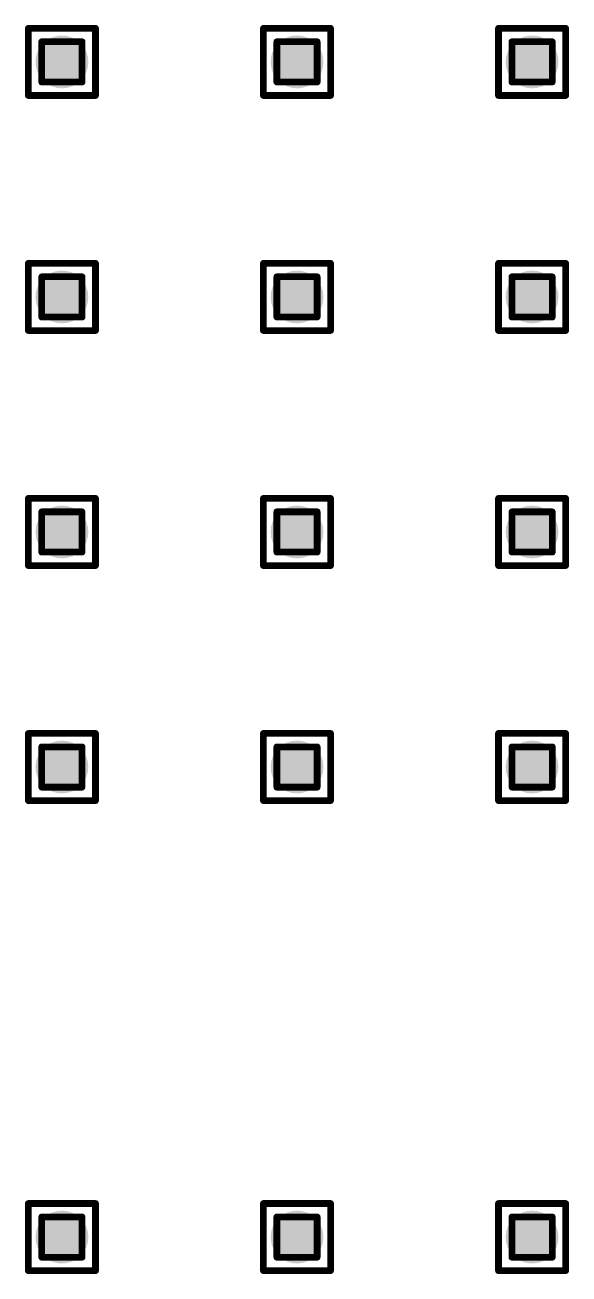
# Model space of a CAD drawing. Header units: millimetres. Extents: x -25 to 478, y -31 to 252.
# Drawn here: x 140 to 144.12, y 46.15 to 55.6 of the extents above; entities that cross this region are included whole.
import ezdxf

# ---------------------------------------------------------------- set-up
doc = ezdxf.new("R2010")
doc.units = ezdxf.units.MM
doc.layers.add('DrillDrawing', color=1, linetype='Continuous')
doc.layers.add('ViaHoleLayer', color=16, linetype='Continuous')

msp = doc.modelspace()

# ---------------------------------------------------------------- hatches: boundary and pattern name
at = {"layer": 'ViaHoleLayer'}
h = msp.add_hatch(color=16, dxfattribs=at)
edge = h.paths.add_edge_path()
edge.add_arc((140.2842, 55.3172), 0.2, 0, 360)
h = msp.add_hatch(color=16, dxfattribs=at)
edge = h.paths.add_edge_path()
edge.add_arc((142.0622, 55.3172), 0.2, 0, 360)
h = msp.add_hatch(color=16, dxfattribs=at)
edge = h.paths.add_edge_path()
edge.add_arc((143.8402, 55.3172), 0.2, 0, 360)
h = msp.add_hatch(color=16, dxfattribs=at)
edge = h.paths.add_edge_path()
edge.add_arc((140.2842, 53.5392), 0.2, 0, 360)
h = msp.add_hatch(color=16, dxfattribs=at)
edge = h.paths.add_edge_path()
edge.add_arc((142.0622, 53.5392), 0.2, 0, 360)
h = msp.add_hatch(color=16, dxfattribs=at)
edge = h.paths.add_edge_path()
edge.add_arc((143.8402, 53.5392), 0.2, 0, 360)
h = msp.add_hatch(color=16, dxfattribs=at)
edge = h.paths.add_edge_path()
edge.add_arc((140.2842, 51.7612), 0.2, 0, 360)
h = msp.add_hatch(color=16, dxfattribs=at)
edge = h.paths.add_edge_path()
edge.add_arc((142.0622, 51.7612), 0.2, 0, 360)
h = msp.add_hatch(color=16, dxfattribs=at)
edge = h.paths.add_edge_path()
edge.add_arc((143.8402, 51.7612), 0.2, 0, 360)
h = msp.add_hatch(color=16, dxfattribs=at)
edge = h.paths.add_edge_path()
edge.add_arc((140.2842, 49.9832), 0.2, 0, 360)
h = msp.add_hatch(color=16, dxfattribs=at)
edge = h.paths.add_edge_path()
edge.add_arc((142.0622, 49.9832), 0.2, 0, 360)
h = msp.add_hatch(color=16, dxfattribs=at)
edge = h.paths.add_edge_path()
edge.add_arc((143.8402, 49.9832), 0.2, 0, 360)
h = msp.add_hatch(color=16, dxfattribs=at)
edge = h.paths.add_edge_path()
edge.add_arc((140.2842, 46.4272), 0.2, 0, 360)
h = msp.add_hatch(color=16, dxfattribs=at)
edge = h.paths.add_edge_path()
edge.add_arc((142.0622, 46.4272), 0.2, 0, 360)
h = msp.add_hatch(color=16, dxfattribs=at)
edge = h.paths.add_edge_path()
edge.add_arc((143.8402, 46.4272), 0.2, 0, 360)

# ---------------------------------------------------------------- linework, layer by layer
at = {"layer": 'DrillDrawing', "const_width": 0.0508}
for points in [[(140.0302, 55.5712), (140.5382, 55.5712)], [(140.0302, 55.0632), (140.0302, 55.5712)], [(140.5382, 55.0632), (140.5382, 55.5712)], [(141.8082, 55.5712), (142.3162, 55.5712)], [(141.8082, 55.0632), (141.8082, 55.5712)], [(142.3162, 55.0632), (142.3162, 55.5712)], [(143.5862, 55.5712), (144.0942, 55.5712)], [(143.5862, 55.0632), (143.5862, 55.5712)], [(144.0942, 55.0632), (144.0942, 55.5712)], [(140.1318, 55.4696), (140.4366, 55.4696)], [(140.1318, 55.1648), (140.1318, 55.4696)], [(140.4366, 55.1648), (140.4366, 55.4696)], [(141.9098, 55.4696), (142.2146, 55.4696)], [(141.9098, 55.1648), (141.9098, 55.4696)], [(142.2146, 55.1648), (142.2146, 55.4696)], [(143.6878, 55.4696), (143.9926, 55.4696)], [(143.6878, 55.1648), (143.6878, 55.4696)], [(143.9926, 55.1648), (143.9926, 55.4696)], [(140.1318, 55.1648), (140.4366, 55.1648)], [(141.9098, 55.1648), (142.2146, 55.1648)], [(143.6878, 55.1648), (143.9926, 55.1648)], [(140.0302, 55.0632), (140.5382, 55.0632)], [(141.8082, 55.0632), (142.3162, 55.0632)], [(143.5862, 55.0632), (144.0942, 55.0632)], [(140.0302, 53.7932), (140.5382, 53.7932)], [(140.0302, 53.2852), (140.0302, 53.7932)], [(140.5382, 53.2852), (140.5382, 53.7932)], [(141.8082, 53.7932), (142.3162, 53.7932)], [(141.8082, 53.2852), (141.8082, 53.7932)], [(142.3162, 53.2852), (142.3162, 53.7932)], [(143.5862, 53.7932), (144.0942, 53.7932)], [(143.5862, 53.2852), (143.5862, 53.7932)], [(144.0942, 53.2852), (144.0942, 53.7932)], [(140.1318, 53.6916), (140.4366, 53.6916)], [(140.1318, 53.3868), (140.1318, 53.6916)], [(140.4366, 53.3868), (140.4366, 53.6916)], [(141.9098, 53.6916), (142.2146, 53.6916)], [(141.9098, 53.3868), (141.9098, 53.6916)], [(142.2146, 53.3868), (142.2146, 53.6916)], [(143.6878, 53.6916), (143.9926, 53.6916)], [(143.6878, 53.3868), (143.6878, 53.6916)], [(143.9926, 53.3868), (143.9926, 53.6916)], [(140.1318, 53.3868), (140.4366, 53.3868)], [(141.9098, 53.3868), (142.2146, 53.3868)], [(143.6878, 53.3868), (143.9926, 53.3868)], [(140.0302, 53.2852), (140.5382, 53.2852)], [(141.8082, 53.2852), (142.3162, 53.2852)], [(143.5862, 53.2852), (144.0942, 53.2852)], [(140.0302, 52.0152), (140.5382, 52.0152)], [(140.0302, 51.5072), (140.0302, 52.0152)], [(140.5382, 51.5072), (140.5382, 52.0152)], [(141.8082, 52.0152), (142.3162, 52.0152)], [(141.8082, 51.5072), (141.8082, 52.0152)], [(142.3162, 51.5072), (142.3162, 52.0152)], [(143.5862, 52.0152), (144.0942, 52.0152)], [(143.5862, 51.5072), (143.5862, 52.0152)], [(144.0942, 51.5072), (144.0942, 52.0152)], [(140.1318, 51.9136), (140.4366, 51.9136)], [(140.1318, 51.6088), (140.1318, 51.9136)], [(140.4366, 51.6088), (140.4366, 51.9136)], [(141.9098, 51.9136), (142.2146, 51.9136)], [(141.9098, 51.6088), (141.9098, 51.9136)], [(142.2146, 51.6088), (142.2146, 51.9136)], [(143.6878, 51.9136), (143.9926, 51.9136)], [(143.6878, 51.6088), (143.6878, 51.9136)], [(143.9926, 51.6088), (143.9926, 51.9136)], [(140.1318, 51.6088), (140.4366, 51.6088)], [(141.9098, 51.6088), (142.2146, 51.6088)], [(143.6878, 51.6088), (143.9926, 51.6088)], [(140.0302, 51.5072), (140.5382, 51.5072)], [(141.8082, 51.5072), (142.3162, 51.5072)], [(143.5862, 51.5072), (144.0942, 51.5072)], [(140.0302, 50.2372), (140.5382, 50.2372)], [(140.0302, 49.7292), (140.0302, 50.2372)], [(140.5382, 49.7292), (140.5382, 50.2372)], [(141.8082, 50.2372), (142.3162, 50.2372)], [(141.8082, 49.7292), (141.8082, 50.2372)], [(142.3162, 49.7292), (142.3162, 50.2372)], [(143.5862, 50.2372), (144.0942, 50.2372)], [(143.5862, 49.7292), (143.5862, 50.2372)], [(144.0942, 49.7292), (144.0942, 50.2372)], [(140.1318, 50.1356), (140.4366, 50.1356)], [(140.1318, 49.8308), (140.1318, 50.1356)], [(140.4366, 49.8308), (140.4366, 50.1356)], [(141.9098, 50.1356), (142.2146, 50.1356)], [(141.9098, 49.8308), (141.9098, 50.1356)], [(142.2146, 49.8308), (142.2146, 50.1356)], [(143.6878, 50.1356), (143.9926, 50.1356)], [(143.6878, 49.8308), (143.6878, 50.1356)], [(143.9926, 49.8308), (143.9926, 50.1356)], [(140.1318, 49.8308), (140.4366, 49.8308)], [(141.9098, 49.8308), (142.2146, 49.8308)], [(143.6878, 49.8308), (143.9926, 49.8308)], [(140.0302, 49.7292), (140.5382, 49.7292)], [(141.8082, 49.7292), (142.3162, 49.7292)], [(143.5862, 49.7292), (144.0942, 49.7292)], [(140.0302, 46.6812), (140.5382, 46.6812)], [(140.0302, 46.1732), (140.0302, 46.6812)], [(140.5382, 46.1732), (140.5382, 46.6812)], [(141.8082, 46.6812), (142.3162, 46.6812)], [(141.8082, 46.1732), (141.8082, 46.6812)], [(142.3162, 46.1732), (142.3162, 46.6812)], [(143.5862, 46.6812), (144.0942, 46.6812)], [(143.5862, 46.1732), (143.5862, 46.6812)], [(144.0942, 46.1732), (144.0942, 46.6812)], [(140.1318, 46.5796), (140.4366, 46.5796)], [(140.1318, 46.2748), (140.1318, 46.5796)], [(140.4366, 46.2748), (140.4366, 46.5796)], [(141.9098, 46.5796), (142.2146, 46.5796)], [(141.9098, 46.2748), (141.9098, 46.5796)], [(142.2146, 46.2748), (142.2146, 46.5796)], [(143.6878, 46.5796), (143.9926, 46.5796)], [(143.6878, 46.2748), (143.6878, 46.5796)], [(143.9926, 46.2748), (143.9926, 46.5796)], [(140.1318, 46.2748), (140.4366, 46.2748)], [(141.9098, 46.2748), (142.2146, 46.2748)], [(143.6878, 46.2748), (143.9926, 46.2748)], [(140.0302, 46.1732), (140.5382, 46.1732)], [(141.8082, 46.1732), (142.3162, 46.1732)], [(143.5862, 46.1732), (144.0942, 46.1732)]]:
    msp.add_lwpolyline(points, dxfattribs=at)
at = {"layer": 'DrillDrawing', "const_width": 0.0254}
for points in [[(140.0175, 55.5712, 1), (140.0429, 55.5712, 1)], [(140.0175, 55.5712, 1), (140.0429, 55.5712, 1)], [(140.5255, 55.5712, 1), (140.5509, 55.5712, 1)], [(140.5255, 55.5712, 1), (140.5509, 55.5712, 1)], [(141.7955, 55.5712, 1), (141.8209, 55.5712, 1)], [(141.7955, 55.5712, 1), (141.8209, 55.5712, 1)], [(142.3035, 55.5712, 1), (142.3289, 55.5712, 1)], [(142.3035, 55.5712, 1), (142.3289, 55.5712, 1)], [(143.5735, 55.5712, 1), (143.5989, 55.5712, 1)], [(143.5735, 55.5712, 1), (143.5989, 55.5712, 1)], [(144.0815, 55.5712, 1), (144.1069, 55.5712, 1)], [(144.0815, 55.5712, 1), (144.1069, 55.5712, 1)], [(140.1191, 55.4696, 1), (140.1445, 55.4696, 1)], [(140.1191, 55.4696, 1), (140.1445, 55.4696, 1)], [(140.4239, 55.4696, 1), (140.4493, 55.4696, 1)], [(140.4239, 55.4696, 1), (140.4493, 55.4696, 1)], [(141.8971, 55.4696, 1), (141.9225, 55.4696, 1)], [(141.8971, 55.4696, 1), (141.9225, 55.4696, 1)], [(142.2019, 55.4696, 1), (142.2273, 55.4696, 1)], [(142.2019, 55.4696, 1), (142.2273, 55.4696, 1)], [(143.6751, 55.4696, 1), (143.7005, 55.4696, 1)], [(143.6751, 55.4696, 1), (143.7005, 55.4696, 1)], [(143.9799, 55.4696, 1), (144.0053, 55.4696, 1)], [(143.9799, 55.4696, 1), (144.0053, 55.4696, 1)], [(140.1191, 55.1648, 1), (140.1445, 55.1648, 1)], [(140.1191, 55.1648, 1), (140.1445, 55.1648, 1)], [(140.4239, 55.1648, 1), (140.4493, 55.1648, 1)], [(140.4239, 55.1648, 1), (140.4493, 55.1648, 1)], [(141.8971, 55.1648, 1), (141.9225, 55.1648, 1)], [(141.8971, 55.1648, 1), (141.9225, 55.1648, 1)], [(142.2019, 55.1648, 1), (142.2273, 55.1648, 1)], [(142.2019, 55.1648, 1), (142.2273, 55.1648, 1)], [(143.6751, 55.1648, 1), (143.7005, 55.1648, 1)], [(143.6751, 55.1648, 1), (143.7005, 55.1648, 1)], [(143.9799, 55.1648, 1), (144.0053, 55.1648, 1)], [(143.9799, 55.1648, 1), (144.0053, 55.1648, 1)], [(140.0175, 55.0632, 1), (140.0429, 55.0632, 1)], [(140.0175, 55.0632, 1), (140.0429, 55.0632, 1)], [(140.5255, 55.0632, 1), (140.5509, 55.0632, 1)], [(140.5255, 55.0632, 1), (140.5509, 55.0632, 1)], [(141.7955, 55.0632, 1), (141.8209, 55.0632, 1)], [(141.7955, 55.0632, 1), (141.8209, 55.0632, 1)], [(142.3035, 55.0632, 1), (142.3289, 55.0632, 1)], [(142.3035, 55.0632, 1), (142.3289, 55.0632, 1)], [(143.5735, 55.0632, 1), (143.5989, 55.0632, 1)], [(143.5735, 55.0632, 1), (143.5989, 55.0632, 1)], [(144.0815, 55.0632, 1), (144.1069, 55.0632, 1)], [(144.0815, 55.0632, 1), (144.1069, 55.0632, 1)], [(140.0175, 53.7932, 1), (140.0429, 53.7932, 1)], [(140.0175, 53.7932, 1), (140.0429, 53.7932, 1)], [(140.5255, 53.7932, 1), (140.5509, 53.7932, 1)], [(140.5255, 53.7932, 1), (140.5509, 53.7932, 1)], [(141.7955, 53.7932, 1), (141.8209, 53.7932, 1)], [(141.7955, 53.7932, 1), (141.8209, 53.7932, 1)], [(142.3035, 53.7932, 1), (142.3289, 53.7932, 1)], [(142.3035, 53.7932, 1), (142.3289, 53.7932, 1)], [(143.5735, 53.7932, 1), (143.5989, 53.7932, 1)], [(143.5735, 53.7932, 1), (143.5989, 53.7932, 1)], [(144.0815, 53.7932, 1), (144.1069, 53.7932, 1)], [(144.0815, 53.7932, 1), (144.1069, 53.7932, 1)], [(140.1191, 53.6916, 1), (140.1445, 53.6916, 1)], [(140.1191, 53.6916, 1), (140.1445, 53.6916, 1)], [(140.4239, 53.6916, 1), (140.4493, 53.6916, 1)], [(140.4239, 53.6916, 1), (140.4493, 53.6916, 1)], [(141.8971, 53.6916, 1), (141.9225, 53.6916, 1)], [(141.8971, 53.6916, 1), (141.9225, 53.6916, 1)], [(142.2019, 53.6916, 1), (142.2273, 53.6916, 1)], [(142.2019, 53.6916, 1), (142.2273, 53.6916, 1)], [(143.6751, 53.6916, 1), (143.7005, 53.6916, 1)], [(143.6751, 53.6916, 1), (143.7005, 53.6916, 1)], [(143.9799, 53.6916, 1), (144.0053, 53.6916, 1)], [(143.9799, 53.6916, 1), (144.0053, 53.6916, 1)], [(140.1191, 53.3868, 1), (140.1445, 53.3868, 1)], [(140.1191, 53.3868, 1), (140.1445, 53.3868, 1)], [(140.4239, 53.3868, 1), (140.4493, 53.3868, 1)], [(140.4239, 53.3868, 1), (140.4493, 53.3868, 1)], [(141.8971, 53.3868, 1), (141.9225, 53.3868, 1)], [(141.8971, 53.3868, 1), (141.9225, 53.3868, 1)], [(142.2019, 53.3868, 1), (142.2273, 53.3868, 1)], [(142.2019, 53.3868, 1), (142.2273, 53.3868, 1)], [(143.6751, 53.3868, 1), (143.7005, 53.3868, 1)], [(143.6751, 53.3868, 1), (143.7005, 53.3868, 1)], [(143.9799, 53.3868, 1), (144.0053, 53.3868, 1)], [(143.9799, 53.3868, 1), (144.0053, 53.3868, 1)], [(140.0175, 53.2852, 1), (140.0429, 53.2852, 1)], [(140.0175, 53.2852, 1), (140.0429, 53.2852, 1)], [(140.5255, 53.2852, 1), (140.5509, 53.2852, 1)], [(140.5255, 53.2852, 1), (140.5509, 53.2852, 1)], [(141.7955, 53.2852, 1), (141.8209, 53.2852, 1)], [(141.7955, 53.2852, 1), (141.8209, 53.2852, 1)], [(142.3035, 53.2852, 1), (142.3289, 53.2852, 1)], [(142.3035, 53.2852, 1), (142.3289, 53.2852, 1)], [(143.5735, 53.2852, 1), (143.5989, 53.2852, 1)], [(143.5735, 53.2852, 1), (143.5989, 53.2852, 1)], [(144.0815, 53.2852, 1), (144.1069, 53.2852, 1)], [(144.0815, 53.2852, 1), (144.1069, 53.2852, 1)], [(140.0175, 52.0152, 1), (140.0429, 52.0152, 1)], [(140.0175, 52.0152, 1), (140.0429, 52.0152, 1)], [(140.5255, 52.0152, 1), (140.5509, 52.0152, 1)], [(140.5255, 52.0152, 1), (140.5509, 52.0152, 1)], [(141.7955, 52.0152, 1), (141.8209, 52.0152, 1)], [(141.7955, 52.0152, 1), (141.8209, 52.0152, 1)], [(142.3035, 52.0152, 1), (142.3289, 52.0152, 1)], [(142.3035, 52.0152, 1), (142.3289, 52.0152, 1)], [(143.5735, 52.0152, 1), (143.5989, 52.0152, 1)], [(143.5735, 52.0152, 1), (143.5989, 52.0152, 1)], [(144.0815, 52.0152, 1), (144.1069, 52.0152, 1)], [(144.0815, 52.0152, 1), (144.1069, 52.0152, 1)], [(140.1191, 51.9136, 1), (140.1445, 51.9136, 1)], [(140.1191, 51.9136, 1), (140.1445, 51.9136, 1)], [(140.4239, 51.9136, 1), (140.4493, 51.9136, 1)], [(140.4239, 51.9136, 1), (140.4493, 51.9136, 1)], [(141.8971, 51.9136, 1), (141.9225, 51.9136, 1)], [(141.8971, 51.9136, 1), (141.9225, 51.9136, 1)], [(142.2019, 51.9136, 1), (142.2273, 51.9136, 1)], [(142.2019, 51.9136, 1), (142.2273, 51.9136, 1)], [(143.6751, 51.9136, 1), (143.7005, 51.9136, 1)], [(143.6751, 51.9136, 1), (143.7005, 51.9136, 1)], [(143.9799, 51.9136, 1), (144.0053, 51.9136, 1)], [(143.9799, 51.9136, 1), (144.0053, 51.9136, 1)], [(140.1191, 51.6088, 1), (140.1445, 51.6088, 1)], [(140.1191, 51.6088, 1), (140.1445, 51.6088, 1)], [(140.4239, 51.6088, 1), (140.4493, 51.6088, 1)], [(140.4239, 51.6088, 1), (140.4493, 51.6088, 1)], [(141.8971, 51.6088, 1), (141.9225, 51.6088, 1)], [(141.8971, 51.6088, 1), (141.9225, 51.6088, 1)], [(142.2019, 51.6088, 1), (142.2273, 51.6088, 1)], [(142.2019, 51.6088, 1), (142.2273, 51.6088, 1)], [(143.6751, 51.6088, 1), (143.7005, 51.6088, 1)], [(143.6751, 51.6088, 1), (143.7005, 51.6088, 1)], [(143.9799, 51.6088, 1), (144.0053, 51.6088, 1)], [(143.9799, 51.6088, 1), (144.0053, 51.6088, 1)], [(140.0175, 51.5072, 1), (140.0429, 51.5072, 1)], [(140.0175, 51.5072, 1), (140.0429, 51.5072, 1)], [(140.5255, 51.5072, 1), (140.5509, 51.5072, 1)], [(140.5255, 51.5072, 1), (140.5509, 51.5072, 1)], [(141.7955, 51.5072, 1), (141.8209, 51.5072, 1)], [(141.7955, 51.5072, 1), (141.8209, 51.5072, 1)], [(142.3035, 51.5072, 1), (142.3289, 51.5072, 1)], [(142.3035, 51.5072, 1), (142.3289, 51.5072, 1)], [(143.5735, 51.5072, 1), (143.5989, 51.5072, 1)], [(143.5735, 51.5072, 1), (143.5989, 51.5072, 1)], [(144.0815, 51.5072, 1), (144.1069, 51.5072, 1)], [(144.0815, 51.5072, 1), (144.1069, 51.5072, 1)], [(140.0175, 50.2372, 1), (140.0429, 50.2372, 1)], [(140.0175, 50.2372, 1), (140.0429, 50.2372, 1)], [(140.5255, 50.2372, 1), (140.5509, 50.2372, 1)], [(140.5255, 50.2372, 1), (140.5509, 50.2372, 1)], [(141.7955, 50.2372, 1), (141.8209, 50.2372, 1)], [(141.7955, 50.2372, 1), (141.8209, 50.2372, 1)], [(142.3035, 50.2372, 1), (142.3289, 50.2372, 1)], [(142.3035, 50.2372, 1), (142.3289, 50.2372, 1)], [(143.5735, 50.2372, 1), (143.5989, 50.2372, 1)], [(143.5735, 50.2372, 1), (143.5989, 50.2372, 1)], [(144.0815, 50.2372, 1), (144.1069, 50.2372, 1)], [(144.0815, 50.2372, 1), (144.1069, 50.2372, 1)], [(140.1191, 50.1356, 1), (140.1445, 50.1356, 1)], [(140.1191, 50.1356, 1), (140.1445, 50.1356, 1)], [(140.4239, 50.1356, 1), (140.4493, 50.1356, 1)], [(140.4239, 50.1356, 1), (140.4493, 50.1356, 1)], [(141.8971, 50.1356, 1), (141.9225, 50.1356, 1)], [(141.8971, 50.1356, 1), (141.9225, 50.1356, 1)], [(142.2019, 50.1356, 1), (142.2273, 50.1356, 1)], [(142.2019, 50.1356, 1), (142.2273, 50.1356, 1)], [(143.6751, 50.1356, 1), (143.7005, 50.1356, 1)], [(143.6751, 50.1356, 1), (143.7005, 50.1356, 1)], [(143.9799, 50.1356, 1), (144.0053, 50.1356, 1)], [(143.9799, 50.1356, 1), (144.0053, 50.1356, 1)], [(140.1191, 49.8308, 1), (140.1445, 49.8308, 1)], [(140.1191, 49.8308, 1), (140.1445, 49.8308, 1)], [(140.4239, 49.8308, 1), (140.4493, 49.8308, 1)], [(140.4239, 49.8308, 1), (140.4493, 49.8308, 1)], [(141.8971, 49.8308, 1), (141.9225, 49.8308, 1)], [(141.8971, 49.8308, 1), (141.9225, 49.8308, 1)], [(142.2019, 49.8308, 1), (142.2273, 49.8308, 1)], [(142.2019, 49.8308, 1), (142.2273, 49.8308, 1)], [(143.6751, 49.8308, 1), (143.7005, 49.8308, 1)], [(143.6751, 49.8308, 1), (143.7005, 49.8308, 1)], [(143.9799, 49.8308, 1), (144.0053, 49.8308, 1)], [(143.9799, 49.8308, 1), (144.0053, 49.8308, 1)], [(140.0175, 49.7292, 1), (140.0429, 49.7292, 1)], [(140.0175, 49.7292, 1), (140.0429, 49.7292, 1)], [(140.5255, 49.7292, 1), (140.5509, 49.7292, 1)], [(140.5255, 49.7292, 1), (140.5509, 49.7292, 1)], [(141.7955, 49.7292, 1), (141.8209, 49.7292, 1)], [(141.7955, 49.7292, 1), (141.8209, 49.7292, 1)], [(142.3035, 49.7292, 1), (142.3289, 49.7292, 1)], [(142.3035, 49.7292, 1), (142.3289, 49.7292, 1)], [(143.5735, 49.7292, 1), (143.5989, 49.7292, 1)], [(143.5735, 49.7292, 1), (143.5989, 49.7292, 1)], [(144.0815, 49.7292, 1), (144.1069, 49.7292, 1)], [(144.0815, 49.7292, 1), (144.1069, 49.7292, 1)], [(140.0175, 46.6812, 1), (140.0429, 46.6812, 1)], [(140.0175, 46.6812, 1), (140.0429, 46.6812, 1)], [(140.5255, 46.6812, 1), (140.5509, 46.6812, 1)], [(140.5255, 46.6812, 1), (140.5509, 46.6812, 1)], [(141.7955, 46.6812, 1), (141.8209, 46.6812, 1)], [(141.7955, 46.6812, 1), (141.8209, 46.6812, 1)], [(142.3035, 46.6812, 1), (142.3289, 46.6812, 1)], [(142.3035, 46.6812, 1), (142.3289, 46.6812, 1)], [(143.5735, 46.6812, 1), (143.5989, 46.6812, 1)], [(143.5735, 46.6812, 1), (143.5989, 46.6812, 1)], [(144.0815, 46.6812, 1), (144.1069, 46.6812, 1)], [(144.0815, 46.6812, 1), (144.1069, 46.6812, 1)], [(140.1191, 46.5796, 1), (140.1445, 46.5796, 1)], [(140.1191, 46.5796, 1), (140.1445, 46.5796, 1)], [(140.4239, 46.5796, 1), (140.4493, 46.5796, 1)], [(140.4239, 46.5796, 1), (140.4493, 46.5796, 1)], [(141.8971, 46.5796, 1), (141.9225, 46.5796, 1)], [(141.8971, 46.5796, 1), (141.9225, 46.5796, 1)], [(142.2019, 46.5796, 1), (142.2273, 46.5796, 1)], [(142.2019, 46.5796, 1), (142.2273, 46.5796, 1)], [(143.6751, 46.5796, 1), (143.7005, 46.5796, 1)], [(143.6751, 46.5796, 1), (143.7005, 46.5796, 1)], [(143.9799, 46.5796, 1), (144.0053, 46.5796, 1)], [(143.9799, 46.5796, 1), (144.0053, 46.5796, 1)], [(140.1191, 46.2748, 1), (140.1445, 46.2748, 1)], [(140.1191, 46.2748, 1), (140.1445, 46.2748, 1)], [(140.4239, 46.2748, 1), (140.4493, 46.2748, 1)], [(140.4239, 46.2748, 1), (140.4493, 46.2748, 1)], [(141.8971, 46.2748, 1), (141.9225, 46.2748, 1)], [(141.8971, 46.2748, 1), (141.9225, 46.2748, 1)], [(142.2019, 46.2748, 1), (142.2273, 46.2748, 1)], [(142.2019, 46.2748, 1), (142.2273, 46.2748, 1)], [(143.6751, 46.2748, 1), (143.7005, 46.2748, 1)], [(143.6751, 46.2748, 1), (143.7005, 46.2748, 1)], [(143.9799, 46.2748, 1), (144.0053, 46.2748, 1)], [(143.9799, 46.2748, 1), (144.0053, 46.2748, 1)], [(140.0175, 46.1732, 1), (140.0429, 46.1732, 1)], [(140.0175, 46.1732, 1), (140.0429, 46.1732, 1)], [(140.5255, 46.1732, 1), (140.5509, 46.1732, 1)], [(140.5255, 46.1732, 1), (140.5509, 46.1732, 1)], [(141.7955, 46.1732, 1), (141.8209, 46.1732, 1)], [(141.7955, 46.1732, 1), (141.8209, 46.1732, 1)], [(142.3035, 46.1732, 1), (142.3289, 46.1732, 1)], [(142.3035, 46.1732, 1), (142.3289, 46.1732, 1)], [(143.5735, 46.1732, 1), (143.5989, 46.1732, 1)], [(143.5735, 46.1732, 1), (143.5989, 46.1732, 1)], [(144.0815, 46.1732, 1), (144.1069, 46.1732, 1)], [(144.0815, 46.1732, 1), (144.1069, 46.1732, 1)]]:
    msp.add_lwpolyline(points, format="xyb", close=True, dxfattribs=at)

doc.saveas('drawing.dxf')
